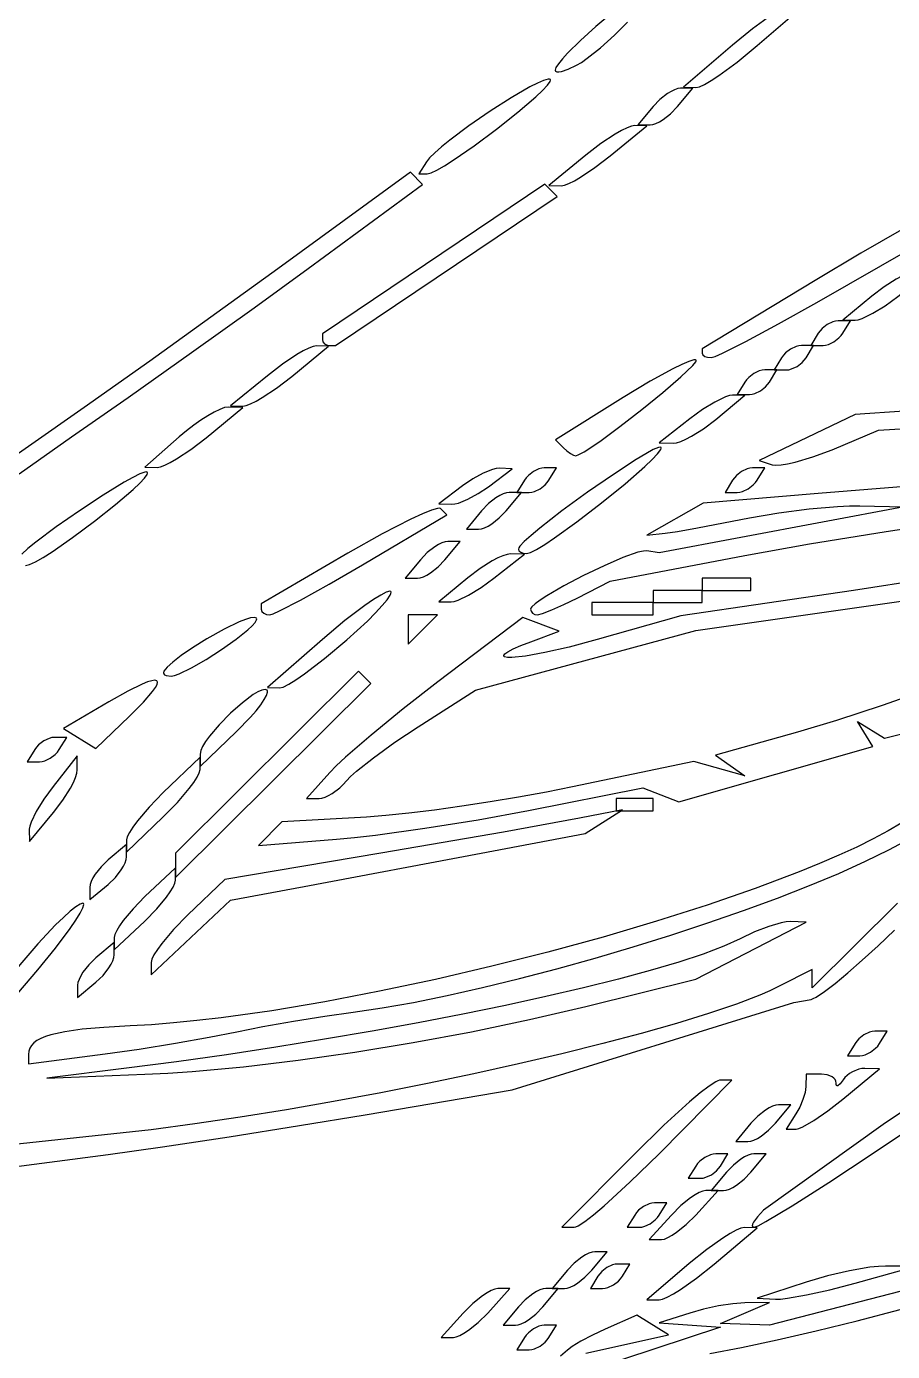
# Model space of a CAD drawing. Header units: millimetres. Extents: x 0.52 to 7.92, y 0.28 to 7.41.
# Drawn here: x 1.616 to 2.309, y 2.636 to 3.696 of the extents above; entities that cross this region are included whole.
import ezdxf

# ---------------------------------------------------------------- set-up
doc = ezdxf.new("R2010")
doc.units = ezdxf.units.MM
doc.header["$MEASUREMENT"] = 0

msp = doc.modelspace()

# ---------------------------------------------------------------- linework, layer by layer
at = {"flags": 128}
for points in [[(2.151961, 3.647573), (2.154731, 3.648218), (2.158862, 3.650153), (2.164153, 3.653242), (2.170404, 3.657344), (2.18498, 3.668044), (2.20098, 3.68115), (2.240196, 3.71495), (2.230392, 3.715172), (2.227622, 3.714527), (2.223491, 3.712592), (2.218199, 3.709504), (2.211949, 3.705401), (2.197373, 3.694701), (2.181373, 3.681595), (2.142157, 3.647795), (2.151961, 3.647573)], [(2.084545, 3.707163), (2.071831, 3.696444), (2.05959, 3.685342), (2.049172, 3.675039), (2.04507, 3.670557), (2.04193, 3.666717), (2.039922, 3.663668), (2.039216, 3.661558), (2.039566, 3.660665), (2.040569, 3.660197), (2.042156, 3.660138), (2.044256, 3.660472), (2.049711, 3.662255), (2.056373, 3.665422)], [(2.056373, 3.665422), (2.060304, 3.667798), (2.06491, 3.671018), (2.075471, 3.679418), (2.086715, 3.689484), (2.097297, 3.70008)], [(1.936833, 3.578431), (1.939867, 3.579227), (1.944535, 3.58148), (1.950576, 3.58499), (1.95773, 3.589558), (1.974332, 3.601067), (1.992257, 3.614406), (2.009418, 3.627977), (2.02373, 3.640179), (2.029166, 3.645267), (2.033107, 3.649413), (2.035293, 3.652417), (2.035647, 3.653428), (2.035463, 3.654079), (2.03474, 3.654397), (2.03358, 3.654372), (2.030061, 3.653371), (2.025132, 3.651229), (2.019022, 3.648095), (2.004165, 3.639457), (1.987306, 3.628665), (1.970263, 3.616926), (1.954852, 3.605449), (1.948327, 3.600186), (1.942891, 3.595441), (1.938772, 3.591365), (1.936196, 3.588108), (1.930215, 3.578431), (1.936833, 3.578431)], [(2.115246, 3.617647), (2.117465, 3.617947), (2.120016, 3.618807), (2.12281, 3.620167), (2.125755, 3.621967), (2.131742, 3.626643), (2.137255, 3.632353), (2.14946, 3.647059), (2.139656, 3.647059), (2.137437, 3.646759), (2.134886, 3.645898), (2.132092, 3.644538), (2.129147, 3.642739), (2.12316, 3.638063), (2.117647, 3.632353), (2.105442, 3.617647), (2.115246, 3.617647)], [(2.044118, 3.569029), (2.046687, 3.56946), (2.050245, 3.570813), (2.05463, 3.572991), (2.059681, 3.575896), (2.07114, 3.583496), (2.083333, 3.592833), (2.112745, 3.616942), (2.102941, 3.617246), (2.100371, 3.616815), (2.096814, 3.615461), (2.092429, 3.613283), (2.087377, 3.610379), (2.075919, 3.602778), (2.063725, 3.593441), (2.034314, 3.569333), (2.044118, 3.569029)], [(1.609943, 3.338353), (1.651961, 3.367945), (1.697254, 3.399506), (1.748103, 3.435458), (1.798285, 3.471375), (1.84158, 3.502832), (1.93316, 3.570108), (1.9235, 3.579768), (1.817142, 3.502386), (1.714668, 3.428696), (1.662203, 3.391463), (1.617647, 3.360191), (1.52451, 3.295378)], [(1.858219, 3.441176), (1.863497, 3.441176), (2.040867, 3.56044), (2.031063, 3.570244), (1.852941, 3.450475), (1.852941, 3.445826), (1.853358, 3.44402), (1.854492, 3.442542), (1.85617, 3.441543), (1.858219, 3.441176)], [(2.316669, 3.533806), (2.284123, 3.515001), (2.247549, 3.493232), (2.156863, 3.438494), (2.156863, 3.434933), (2.157443, 3.433557), (2.159023, 3.43244), (2.161361, 3.431698), (2.164216, 3.431445)], [(2.164216, 3.431445), (2.167267, 3.432359), (2.173155, 3.434949), (2.192059, 3.444435), (2.218157, 3.458456), (2.248677, 3.475563), (2.325786, 3.519608)], [(2.279412, 3.461328), (2.281881, 3.461698), (2.285152, 3.462799), (2.293536, 3.466884), (2.303435, 3.472957), (2.313725, 3.480392), (2.338235, 3.499564), (2.327067, 3.499782), (2.324351, 3.499432), (2.320904, 3.498345), (2.316866, 3.496599), (2.31238, 3.494272), (2.302621, 3.488188), (2.292753, 3.480718), (2.269608, 3.461437), (2.279412, 3.461328)], [(2.253745, 3.441176), (2.255838, 3.441377), (2.25803, 3.44195), (2.262449, 3.444056), (2.266482, 3.447174), (2.268191, 3.449011), (2.269608, 3.45098), (2.275667, 3.460784), (2.265863, 3.460784), (2.26377, 3.460584), (2.261578, 3.460011), (2.257159, 3.457904), (2.253126, 3.454787), (2.251417, 3.45295), (2.25, 3.45098), (2.243941, 3.441176), (2.253745, 3.441176)], [(1.789216, 3.392558), (1.791785, 3.392989), (1.795343, 3.394342), (1.799728, 3.39652), (1.804779, 3.399425), (1.816238, 3.407026), (1.828431, 3.416363), (1.857843, 3.440471), (1.848039, 3.440775), (1.84547, 3.440344), (1.841912, 3.438991), (1.837527, 3.436813), (1.832475, 3.433908), (1.821017, 3.426307), (1.808824, 3.416971), (1.779412, 3.392862), (1.789216, 3.392558)], [(2.224333, 3.421569), (2.226426, 3.421769), (2.228618, 3.422342), (2.233037, 3.424449), (2.23707, 3.427566), (2.238779, 3.429403), (2.240196, 3.431373), (2.246255, 3.441176), (2.236451, 3.441176), (2.234358, 3.440976), (2.232167, 3.440403), (2.227747, 3.438297), (2.223714, 3.435179), (2.222005, 3.433342), (2.220588, 3.431373), (2.214529, 3.421569), (2.224333, 3.421569)], [(2.05581, 3.352941), (2.058314, 3.35376), (2.062509, 3.356077), (2.07493, 3.364376), (2.090977, 3.376176), (2.108553, 3.389812), (2.125564, 3.403622), (2.139912, 3.415942), (2.149502, 3.425109), (2.151858, 3.427991), (2.152312, 3.428915), (2.152238, 3.429461), (2.151539, 3.429702), (2.150307, 3.429591), (2.146364, 3.428373), (2.140648, 3.425929), (2.133398, 3.422382), (2.115258, 3.412466), (2.093858, 3.399606), (2.039576, 3.365653), (2.045932, 3.359297), (2.048678, 3.356829), (2.051455, 3.354808), (2.053941, 3.353443), (2.05581, 3.352941)], [(2.194921, 3.401961), (2.197014, 3.402161), (2.199206, 3.402734), (2.203625, 3.404841), (2.207658, 3.407958), (2.209367, 3.409795), (2.210784, 3.411765), (2.216843, 3.421569), (2.20704, 3.421569), (2.204946, 3.421369), (2.202755, 3.420795), (2.198336, 3.418689), (2.194303, 3.415571), (2.192594, 3.413734), (2.191176, 3.411765), (2.185117, 3.401961), (2.194921, 3.401961)], [(2.133718, 3.362963), (2.136434, 3.363313), (2.139881, 3.3644), (2.143918, 3.366146), (2.148405, 3.368473), (2.158163, 3.374557), (2.168032, 3.382027), (2.191176, 3.401308), (2.181373, 3.401417), (2.178903, 3.401047), (2.175632, 3.399946), (2.167249, 3.395861), (2.157349, 3.389788), (2.147059, 3.382353), (2.122549, 3.363181), (2.133718, 3.362963)], [(1.720588, 3.343496), (1.723158, 3.343935), (1.726716, 3.345297), (1.731101, 3.347482), (1.736152, 3.350393), (1.74761, 3.358003), (1.759804, 3.367343), (1.789216, 3.391452), (1.777507, 3.391804), (1.774594, 3.391381), (1.770791, 3.390032), (1.766259, 3.387854), (1.761158, 3.384945), (1.755651, 3.381403), (1.749896, 3.377325), (1.744056, 3.372811), (1.738292, 3.367957), (1.710784, 3.343757), (1.720588, 3.343496)], [(2.318627, 3.388497), (2.279412, 3.386018), (2.20258, 3.34914), (2.213123, 3.345626), (2.216002, 3.345238), (2.22016, 3.345491), (2.2254, 3.346336), (2.231527, 3.347723), (2.245654, 3.351924), (2.260972, 3.357699), (2.298278, 3.373287), (2.612745, 3.392593)], [(2.016266, 3.27451), (2.019425, 3.27541), (2.024402, 3.277959), (2.030912, 3.281929), (2.038665, 3.287094), (2.056752, 3.3001), (2.076364, 3.31516), (2.095201, 3.330458), (2.110961, 3.344176), (2.116968, 3.349876), (2.121344, 3.3545), (2.1238, 3.35782), (2.124218, 3.358921), (2.124049, 3.359611), (2.123314, 3.359807), (2.122003, 3.359547), (2.117811, 3.357769), (2.111787, 3.3545), (2.104245, 3.349964), (2.085867, 3.337988), (2.06519, 3.323632), (2.044731, 3.308687), (2.027004, 3.294945), (2.01995, 3.289084), (2.014523, 3.284197), (2.011036, 3.280505), (2.010119, 3.279178), (2.009804, 3.278234), (2.010314, 3.276788), (2.011702, 3.275604), (2.013757, 3.274804), (2.016266, 3.27451)], [(1.95646, 3.314037), (1.958933, 3.314268), (1.961992, 3.315052), (1.969381, 3.318045), (1.977663, 3.322555), (1.985871, 3.32812), (2.004902, 3.342514), (1.994521, 3.342825), (1.992047, 3.342594), (1.988988, 3.341811), (1.981599, 3.338817), (1.973318, 3.334308), (1.965109, 3.328743), (1.946078, 3.314349), (1.95646, 3.314037)], [(2.018451, 3.323529), (2.020544, 3.32373), (2.022735, 3.324303), (2.027155, 3.326409), (2.031187, 3.329527), (2.032896, 3.331364), (2.034314, 3.333333), (2.040373, 3.343137), (2.030569, 3.343137), (2.028476, 3.342937), (2.026284, 3.342364), (2.021865, 3.340257), (2.017832, 3.33714), (2.016123, 3.335303), (2.014706, 3.333333), (2.008647, 3.323529), (2.018451, 3.323529)], [(2.501725, 3.343046), (2.25, 3.322647), (2.157848, 3.314943), (2.112745, 3.289216), (2.127451, 3.29081), (2.137328, 3.29227), (2.15335, 3.295067), (2.194966, 3.303065), (2.218266, 3.307131), (2.242668, 3.310323), (2.265278, 3.312319), (2.275007, 3.31277), (2.283201, 3.312802), (2.318627, 3.311879), (2.122549, 3.27508), (2.112745, 3.276754), (2.109892, 3.27662), (2.105594, 3.275592), (2.093565, 3.271303), (2.078456, 3.264784), (2.062064, 3.256934), (2.046185, 3.248651), (2.032618, 3.240835), (2.027263, 3.237382), (2.02316, 3.234382), (2.020533, 3.231949), (2.019844, 3.230979), (2.019608, 3.230193), (2.020033, 3.228367), (2.021191, 3.226872), (2.022904, 3.225861), (2.024997, 3.22549)], [(2.185117, 3.323529), (2.18721, 3.32373), (2.189402, 3.324303), (2.193821, 3.326409), (2.197854, 3.329527), (2.199563, 3.331364), (2.20098, 3.333333), (2.20704, 3.343137), (2.197236, 3.343137), (2.195143, 3.342937), (2.192951, 3.342364), (2.188532, 3.340257), (2.184499, 3.33714), (2.18279, 3.335303), (2.181373, 3.333333), (2.175313, 3.323529), (2.185117, 3.323529)], [(1.615196, 3.264949), (1.618391, 3.265799), (1.623156, 3.268065), (1.629236, 3.271554), (1.636379, 3.27607), (1.652837, 3.287407), (1.6705, 3.300522), (1.68734, 3.313859), (1.701329, 3.325863), (1.70662, 3.33088), (1.710437, 3.334979), (1.712527, 3.337968), (1.712845, 3.338985), (1.712636, 3.339651), (1.711921, 3.339885), (1.710683, 3.339718), (1.70678, 3.33828), (1.701215, 3.33553), (1.694274, 3.331664), (1.677408, 3.321354), (1.658472, 3.308902), (1.639757, 3.295859), (1.623554, 3.283774), (1.61711, 3.278577), (1.612153, 3.274201)], [(1.977991, 3.294118), (1.98021, 3.294418), (1.982761, 3.295278), (1.985555, 3.296638), (1.9885, 3.298437), (1.994488, 3.303114), (2, 3.308824), (2.012205, 3.323529), (2.002401, 3.323529), (2.000182, 3.323229), (1.997631, 3.322369), (1.994838, 3.321009), (1.991892, 3.31921), (1.985905, 3.314534), (1.980392, 3.308824), (1.968187, 3.294118), (1.977991, 3.294118)], [(1.810704, 3.22549), (1.813444, 3.226309), (1.818664, 3.228654), (1.835322, 3.237269), (1.858241, 3.25002), (1.884984, 3.265589), (1.952481, 3.305689), (1.947587, 3.310583), (1.946729, 3.310871), (1.945188, 3.310739), (1.940212, 3.309285), (1.932964, 3.306369), (1.923749, 3.302135), (1.900635, 3.290301), (1.873308, 3.274953), (1.803922, 3.234429), (1.803922, 3.22996), (1.804457, 3.228224), (1.805914, 3.226803), (1.808071, 3.225843), (1.810704, 3.22549)], [(2.024997, 3.22549), (2.029178, 3.226553), (2.036579, 3.229446), (2.046155, 3.233729), (2.056859, 3.238958), (2.083333, 3.252425), (2.191176, 3.273104), (2.24302, 3.282371), (2.304456, 3.292317), (2.367801, 3.301748)], [(1.928972, 3.254902), (1.93119, 3.255202), (1.933741, 3.256062), (1.936535, 3.257422), (1.939481, 3.259222), (1.945468, 3.263898), (1.95098, 3.269608), (1.963185, 3.284314), (1.953381, 3.284314), (1.951163, 3.284014), (1.948612, 3.283153), (1.945818, 3.281793), (1.942872, 3.279994), (1.936885, 3.275318), (1.931373, 3.269608), (1.919168, 3.254902), (1.928972, 3.254902)], [(1.955882, 3.235838), (1.958352, 3.236208), (1.961623, 3.237309), (1.970006, 3.241394), (1.979906, 3.247466), (1.990196, 3.254902), (2.014706, 3.274074), (2.003537, 3.274292), (2.000821, 3.273942), (1.997374, 3.272855), (1.993337, 3.271109), (1.98885, 3.268782), (1.979091, 3.262698), (1.969223, 3.255228), (1.946078, 3.235946), (1.955882, 3.235838)], [(2.336499, 3.25407), (2.278241, 3.245076), (2.139814, 3.224838), (2.073, 3.205731), (2.050483, 3.199708), (2.031114, 3.1953), (2.015585, 3.192529), (2.004587, 3.191419), (2.001005, 3.191493), (1.998814, 3.19199), (1.998268, 3.192398), (1.998103, 3.192913), (1.998957, 3.194266), (2.001463, 3.19605), (2.005708, 3.198268), (2.011777, 3.200924), (2.019758, 3.204019), (2.042362, 3.212381), (2.013338, 3.223519), (1.945395, 3.171904), (1.91754, 3.150212), (1.891923, 3.129303), (1.871387, 3.111559), (1.863913, 3.104618), (1.858775, 3.09936), (1.840098, 3.078431), (1.850221, 3.078431)], [(1.850221, 3.078431), (1.852495, 3.078721), (1.85508, 3.079549), (1.857886, 3.080859), (1.860824, 3.082593), (1.866738, 3.087098), (1.869534, 3.089753), (1.872102, 3.092599), (1.875399, 3.096041), (1.880283, 3.100407), (1.893864, 3.111193), (1.910958, 3.123533), (1.929675, 3.136003), (1.97549, 3.165239), (2.151961, 3.212916), (2.387255, 3.246485)], [(2.156863, 3.245098), (2.176471, 3.245098), (2.196078, 3.245098), (2.196078, 3.254902), (2.176471, 3.254902), (2.156863, 3.254902), (2.156863, 3.245098)], [(1.818627, 3.166986), (1.821497, 3.167724), (1.825915, 3.169942), (1.83166, 3.173482), (1.838511, 3.178187), (1.854645, 3.190458), (1.872549, 3.205491), (1.888905, 3.220555), (1.895491, 3.227151), (1.900827, 3.23291), (1.904773, 3.237673), (1.907188, 3.241279), (1.907778, 3.2426), (1.907932, 3.243571), (1.907633, 3.244174), (1.906863, 3.244387), (1.903993, 3.243624), (1.899575, 3.241388), (1.89383, 3.237837), (1.886979, 3.233128), (1.870845, 3.220872), (1.852941, 3.205882), (1.808824, 3.167252), (1.818627, 3.166986)], [(2.068627, 3.22549), (2.088235, 3.22549), (2.107843, 3.22549), (2.117647, 3.22549), (2.117647, 3.235294), (2.098039, 3.235294), (2.078431, 3.235294), (2.068627, 3.235294), (2.068627, 3.22549)], [(2.117647, 3.235294), (2.137255, 3.235294), (2.156863, 3.235294), (2.156863, 3.245098), (2.137255, 3.245098), (2.117647, 3.245098), (2.117647, 3.235294)], [(1.933333, 3.213725), (1.945098, 3.22549), (1.921569, 3.22549), (1.921569, 3.201961), (1.933333, 3.213725)], [(1.731686, 3.176471), (1.734482, 3.176938), (1.738263, 3.178264), (1.748105, 3.183032), (1.759861, 3.18986), (1.772179, 3.197832), (1.783708, 3.20603), (1.793098, 3.213539), (1.796567, 3.216749), (1.798995, 3.219443), (1.800213, 3.221506), (1.800315, 3.222266), (1.800051, 3.222825), (1.799371, 3.223213), (1.798355, 3.22337), (1.795399, 3.22303), (1.791346, 3.221871), (1.786358, 3.219964), (1.77423, 3.214172), (1.76032, 3.206201), (1.748982, 3.199018), (1.739911, 3.192878), (1.733083, 3.187755), (1.728471, 3.183623), (1.726051, 3.180454), (1.725655, 3.179223), (1.725797, 3.178224), (1.726474, 3.177452), (1.727684, 3.176904), (1.731686, 3.176471)], [(1.698328, 3.144312), (1.709584, 3.155586), (1.716969, 3.164098), (1.719221, 3.167311), (1.720518, 3.169824), (1.720863, 3.171635), (1.720262, 3.17274), (1.718718, 3.173138), (1.716235, 3.172824), (1.712818, 3.171797), (1.708471, 3.170053), (1.697001, 3.164403), (1.68186, 3.155851), (1.645562, 3.134435), (1.67137, 3.118485), (1.698328, 3.144312)], [(1.813431, 3.092845), (1.891568, 3.170523), (1.881779, 3.180312), (1.735294, 3.034804), (1.735294, 3.015166), (1.813431, 3.092845)], [(1.784211, 3.132255), (1.79521, 3.14354), (1.79974, 3.148756), (1.80349, 3.153508), (1.80636, 3.157661), (1.808249, 3.161079), (1.809056, 3.163629), (1.809023, 3.164535), (1.808683, 3.165174), (1.807959, 3.165632), (1.807012, 3.165805), (1.804514, 3.165355), (1.801317, 3.163945), (1.797549, 3.161698), (1.788822, 3.155185), (1.779366, 3.146796), (1.770212, 3.137513), (1.762395, 3.128316), (1.759311, 3.124056), (1.756947, 3.120186), (1.755435, 3.116827), (1.754902, 3.114104), (1.754902, 3.104175), (1.784211, 3.132255)], [(2.338219, 3.165992), (2.30104, 3.153013), (2.264572, 3.141064), (2.233348, 3.131679), (2.167675, 3.113279), (2.191176, 3.096755), (2.150433, 3.108093), (2.053158, 3.087769), (2.032236, 3.083608), (2.010047, 3.079573), (1.987267, 3.075765), (1.964574, 3.072281), (1.942644, 3.069223), (1.922153, 3.066687), (1.903778, 3.064775), (1.888196, 3.063585), (1.820509, 3.059725), (1.801654, 3.040869), (1.864062, 3.045897)], [(1.864062, 3.045897), (1.878466, 3.047275), (1.895514, 3.049272), (1.935014, 3.054746), (1.977515, 3.061561), (2.017964, 3.068962), (2.109458, 3.087), (2.138192, 3.075974), (2.29367, 3.120244), (2.281284, 3.140284), (2.30302, 3.126851), (2.352806, 3.139347)], [(1.626294, 3.107843), (1.628387, 3.108043), (1.630579, 3.108617), (1.634998, 3.110723), (1.639031, 3.11384), (1.64074, 3.115678), (1.642157, 3.117647), (1.648216, 3.127451), (1.638412, 3.127451), (1.636319, 3.127251), (1.634127, 3.126677), (1.629708, 3.124571), (1.625675, 3.121454), (1.623966, 3.119616), (1.622549, 3.117647), (1.61649, 3.107843), (1.626294, 3.107843)], [(1.637581, 3.067263), (1.645051, 3.077131), (1.651135, 3.08689), (1.653462, 3.091376), (1.655208, 3.095413), (1.656295, 3.09886), (1.656645, 3.101576), (1.656427, 3.112745), (1.637255, 3.088235), (1.629819, 3.077945), (1.623747, 3.068045), (1.619662, 3.059662), (1.618561, 3.056391), (1.618191, 3.053922), (1.618299, 3.044118), (1.637581, 3.067263)], [(1.72549, 3.063725), (1.73691, 3.07544), (1.746262, 3.086506), (1.749861, 3.091407), (1.752581, 3.095678), (1.754302, 3.099163), (1.754902, 3.101708), (1.754902, 3.111512), (1.72549, 3.083333), (1.71407, 3.071619), (1.704718, 3.060553), (1.701119, 3.055652), (1.698399, 3.051381), (1.696679, 3.047896), (1.696078, 3.045351), (1.696078, 3.035547), (1.72549, 3.063725)], [(2.088235, 3.068627), (2.107843, 3.068627), (2.117647, 3.068627), (2.117647, 3.078431), (2.098039, 3.078431), (2.088235, 3.078431), (2.088235, 3.068627)], [(1.678922, 2.874081), (1.706194, 2.87798), (1.735156, 2.882614), (1.762349, 2.887403), (1.784314, 2.891766), (1.805312, 2.895975), (1.829871, 2.900344), (1.854936, 2.904357), (1.877451, 2.907497), (1.900625, 2.910847), (1.925866, 2.915314), (1.952834, 2.920795), (1.981191, 2.927187), (2.010597, 2.934387), (2.040713, 2.942292), (2.071201, 2.950801), (2.101721, 2.959809), (2.131935, 2.969214), (2.161503, 2.978914), (2.190087, 2.988805), (2.217347, 2.998785), (2.242945, 3.008751), (2.266541, 3.018601), (2.287796, 3.02823), (2.306373, 3.037538), (2.372549, 3.072754)], [(1.747549, 2.967298), (1.779412, 2.997266), (1.838235, 3.008152), (1.980142, 3.034773), (2.063224, 3.050508), (2.093137, 3.06948), (2.058824, 3.062672), (1.997912, 3.051677), (1.89965, 3.034802), (1.774789, 3.01374), (1.745238, 2.985428), (1.733763, 2.973654), (1.724367, 2.962527), (1.720751, 2.957597), (1.718018, 2.953298), (1.716289, 2.949788), (1.715686, 2.947223), (1.715686, 2.93733), (1.747549, 2.967298)], [(2.316828, 3.058993), (2.30603, 3.052649), (2.293986, 3.046204), (2.280764, 3.039676), (2.266436, 3.033082), (2.25107, 3.026442), (2.234737, 3.019773), (2.199446, 3.006423), (2.161121, 2.99318), (2.120321, 2.980191), (2.077603, 2.967601), (2.033526, 2.955558), (1.988646, 2.944209), (1.943523, 2.933699), (1.898714, 2.924177), (1.854777, 2.915788), (1.812271, 2.908679), (1.771752, 2.902998), (1.752413, 2.900738), (1.73378, 2.89889), (1.715923, 2.897472), (1.698911, 2.896503), (1.677988, 2.895332), (1.6606, 2.893807), (1.646517, 2.891863), (1.635511, 2.889435), (1.631089, 2.88802), (1.627351, 2.886459), (1.624266, 2.884745), (1.621807, 2.88287), (1.619944, 2.880825), (1.618649, 2.878603), (1.617893, 2.876195), (1.617647, 2.873593), (1.617647, 2.86599), (1.678922, 2.874081)], [(1.681373, 3.009804), (1.687083, 3.015316), (1.691759, 3.021303), (1.693558, 3.024249), (1.694918, 3.027043), (1.695778, 3.029594), (1.696078, 3.031813), (1.696078, 3.041617), (1.681373, 3.029412), (1.675663, 3.023899), (1.670987, 3.017912), (1.669187, 3.014966), (1.667827, 3.012173), (1.666967, 3.009622), (1.666667, 3.007403), (1.666667, 2.997599), (1.681373, 3.009804)], [(1.710784, 2.980392), (1.720301, 2.990106), (1.728094, 2.999534), (1.731093, 3.003804), (1.73336, 3.007598), (1.734794, 3.010782), (1.735294, 3.013222), (1.735294, 3.023026), (1.710784, 3), (1.701268, 2.990286), (1.693474, 2.980858), (1.690475, 2.976588), (1.688208, 2.972794), (1.686775, 2.96961), (1.686275, 2.96717), (1.686275, 2.957366), (1.710784, 2.980392)], [(1.625, 2.941383), (1.639275, 2.958792), (1.650965, 2.974444), (1.655464, 2.981075), (1.658864, 2.986624), (1.661014, 2.990876), (1.661765, 2.993617), (1.661574, 2.994352), (1.661014, 2.994651), (1.658864, 2.994011), (1.655464, 2.991824), (1.650965, 2.98822), (1.645519, 2.983327), (1.639275, 2.977275), (1.625, 2.962206), (1.610725, 2.945495), (1.604481, 2.937517), (1.599035, 2.930076), (1.594536, 2.923387), (1.591136, 2.917664), (1.588986, 2.913121), (1.588235, 2.909972), (1.588235, 2.898431), (1.625, 2.941383)], [(2.313447, 2.994822), (2.245098, 2.926996), (2.245098, 2.94168), (2.218137, 2.927948), (2.2112, 2.92462), (2.20324, 2.92117), (2.184434, 2.913952), (2.162084, 2.906376), (2.136557, 2.898527), (2.10822, 2.890488), (2.077438, 2.882342), (2.044576, 2.874173), (2.010003, 2.866064), (1.974082, 2.858099), (1.937181, 2.850361), (1.899666, 2.842934), (1.861902, 2.835901), (1.824257, 2.829346), (1.787095, 2.823351), (1.750782, 2.818002), (1.715686, 2.81338), (1.596299, 2.800362)], [(1.593137, 2.781966), (1.681373, 2.793671), (1.724916, 2.799788), (1.778248, 2.80779), (1.834612, 2.81664), (1.887255, 2.8253), (2.004902, 2.845223), (2.230392, 2.915144), (2.244209, 2.917718), (2.245963, 2.918324), (2.248347, 2.919588), (2.254843, 2.923947), (2.263366, 2.930513), (2.273586, 2.939004), (2.285171, 2.949138), (2.29779, 2.960631), (2.311115, 2.973202)], [(1.710784, 2.857716), (1.729236, 2.858639), (1.748611, 2.85996), (1.789751, 2.863736), (1.833448, 2.868928), (1.878942, 2.87542), (1.925475, 2.883094), (1.972289, 2.891834), (2.018625, 2.901524), (2.063725, 2.912045), (2.151961, 2.933788), (2.240196, 2.979479), (2.227454, 2.979936), (2.224337, 2.979739), (2.220352, 2.978999), (2.210433, 2.97611), (2.199013, 2.971717), (2.187404, 2.96627), (2.174381, 2.960305), (2.157891, 2.954037), (2.138172, 2.947516), (2.115462, 2.940793), (2.089997, 2.933917), (2.062016, 2.92694), (2.031757, 2.919909), (1.999456, 2.912878), (1.965351, 2.905894), (1.929681, 2.899008), (1.892682, 2.892271), (1.854592, 2.885733), (1.815649, 2.879444), (1.776091, 2.873453), (1.736155, 2.867812), (1.696078, 2.862569), (1.632353, 2.854576), (1.710784, 2.857716)], [(1.671569, 2.931373), (1.677279, 2.936885), (1.681955, 2.942872), (1.683754, 2.945818), (1.685114, 2.948612), (1.685974, 2.951163), (1.686275, 2.953381), (1.686275, 2.963185), (1.671569, 2.95098), (1.665859, 2.945468), (1.661183, 2.939481), (1.659383, 2.936535), (1.658023, 2.933741), (1.657163, 2.93119), (1.656863, 2.928972), (1.656863, 2.919168), (1.671569, 2.931373)], [(2.283157, 2.872549), (2.28525, 2.872749), (2.287441, 2.873323), (2.29186, 2.875429), (2.295893, 2.878546), (2.297602, 2.880384), (2.29902, 2.882353), (2.305079, 2.892157), (2.295275, 2.892157), (2.293182, 2.891957), (2.29099, 2.891383), (2.286571, 2.889277), (2.282538, 2.88616), (2.280829, 2.884322), (2.279412, 2.882353), (2.273353, 2.872549), (2.283157, 2.872549)], [(2.232265, 2.813774), (2.234458, 2.814276), (2.237665, 2.815695), (2.246506, 2.82089), (2.257562, 2.828567), (2.269608, 2.837931), (2.29902, 2.86204), (2.287343, 2.862393), (2.284877, 2.862269), (2.282344, 2.861776), (2.277364, 2.859838), (2.275061, 2.858467), (2.27298, 2.856878), (2.271191, 2.85511), (2.269768, 2.8532), (2.26751, 2.850054), (2.265724, 2.848543), (2.265065, 2.848426), (2.26459, 2.848748), (2.264324, 2.849519), (2.264287, 2.850749), (2.264121, 2.852174), (2.263483, 2.853503), (2.262421, 2.854708), (2.260983, 2.855759), (2.259219, 2.856627), (2.257176, 2.857283), (2.252451, 2.857843), (2.240196, 2.857843), (2.240046, 2.848039), (2.239374, 2.843266), (2.237654, 2.837515), (2.235148, 2.831512), (2.232114, 2.82598), (2.224333, 2.813725), (2.232265, 2.813774)], [(2.054535, 2.735294), (2.055836, 2.735599), (2.057693, 2.736495), (2.062935, 2.739936), (2.069983, 2.745376), (2.078558, 2.752574), (2.099174, 2.771278), (2.122549, 2.794118), (2.180759, 2.852941), (2.170955, 2.852941), (2.169654, 2.852636), (2.167797, 2.851741), (2.162555, 2.8483), (2.155507, 2.84286), (2.146932, 2.835662), (2.126317, 2.816958), (2.102941, 2.794118), (2.044731, 2.735294), (2.054535, 2.735294)], [(2.351369, 2.850611), (2.301849, 2.817665), (2.206232, 2.749037), (2.201186, 2.743701), (2.198057, 2.739331), (2.19729, 2.73765), (2.197098, 2.736379), (2.19751, 2.735575), (2.19856, 2.735294)], [(2.19856, 2.735294), (2.201696, 2.736492), (2.208091, 2.739926), (2.229101, 2.752537), (2.258486, 2.771202), (2.293143, 2.793994), (2.381043, 2.852695)], [(2.193678, 2.803922), (2.195896, 2.804222), (2.198447, 2.805082), (2.201241, 2.806442), (2.204187, 2.808241), (2.210174, 2.812917), (2.215686, 2.818627), (2.227891, 2.833333), (2.218087, 2.833333), (2.215869, 2.833033), (2.213317, 2.832173), (2.210524, 2.830813), (2.207578, 2.829013), (2.201591, 2.824337), (2.196078, 2.818627), (2.183874, 2.803922), (2.193678, 2.803922)], [(2.155706, 2.77451), (2.157799, 2.77471), (2.15999, 2.775283), (2.164409, 2.77739), (2.168442, 2.780507), (2.170151, 2.782344), (2.171569, 2.784314), (2.177628, 2.794118), (2.167824, 2.794118), (2.165731, 2.793918), (2.163539, 2.793344), (2.15912, 2.791238), (2.155087, 2.78812), (2.153378, 2.786283), (2.151961, 2.784314), (2.145902, 2.77451), (2.155706, 2.77451)], [(2.17407, 2.764706), (2.176288, 2.765006), (2.178839, 2.765866), (2.181633, 2.767226), (2.184579, 2.769026), (2.190566, 2.773702), (2.196078, 2.779412), (2.208283, 2.794118), (2.198479, 2.794118), (2.196261, 2.793817), (2.19371, 2.792957), (2.190916, 2.791597), (2.18797, 2.789798), (2.181983, 2.785122), (2.176471, 2.779412), (2.164266, 2.764706), (2.17407, 2.764706)], [(2.124412, 2.72549), (2.126744, 2.72589), (2.129619, 2.727037), (2.132925, 2.728851), (2.136549, 2.73125), (2.144297, 2.737485), (2.151961, 2.745098), (2.169706, 2.764706), (2.159902, 2.764706), (2.15757, 2.764306), (2.154695, 2.763159), (2.151389, 2.761345), (2.147765, 2.758946), (2.140017, 2.752711), (2.132353, 2.745098), (2.114608, 2.72549), (2.124412, 2.72549)], [(2.106686, 2.735294), (2.108779, 2.735494), (2.110971, 2.736068), (2.11539, 2.738174), (2.119423, 2.741291), (2.121132, 2.743129), (2.122549, 2.745098), (2.128608, 2.754902), (2.118804, 2.754902), (2.116711, 2.754702), (2.114519, 2.754128), (2.1101, 2.752022), (2.106067, 2.748905), (2.104358, 2.747067), (2.102941, 2.745098), (2.096882, 2.735294), (2.106686, 2.735294)], [(2.122549, 2.677133), (2.125219, 2.677695), (2.129063, 2.67936), (2.133902, 2.682008), (2.139553, 2.685522), (2.15257, 2.694678), (2.166667, 2.705882), (2.20098, 2.734767), (2.190806, 2.73503), (2.18807, 2.734491), (2.184177, 2.732843), (2.17931, 2.730205), (2.17365, 2.726694), (2.160671, 2.717525), (2.146688, 2.706281), (2.112745, 2.677267), (2.122549, 2.677133)], [(2.046619, 2.686275), (2.048837, 2.686575), (2.051388, 2.687435), (2.054182, 2.688795), (2.057128, 2.690594), (2.063115, 2.69527), (2.068627, 2.70098), (2.080832, 2.715686), (2.071028, 2.715686), (2.06881, 2.715386), (2.066259, 2.714526), (2.063465, 2.713166), (2.060519, 2.711366), (2.054532, 2.70669), (2.04902, 2.70098), (2.036815, 2.686275), (2.046619, 2.686275)], [(2.077274, 2.686275), (2.079367, 2.686475), (2.081559, 2.687048), (2.085978, 2.689154), (2.090011, 2.692272), (2.09172, 2.694109), (2.093137, 2.696078), (2.099196, 2.705882), (2.089392, 2.705882), (2.087299, 2.705682), (2.085108, 2.705109), (2.080689, 2.703002), (2.076656, 2.699885), (2.074947, 2.698048), (2.073529, 2.696078), (2.06747, 2.686275), (2.077274, 2.686275)], [(2.215686, 2.677688), (2.219641, 2.677798), (2.225264, 2.678438), (2.240472, 2.681102), (2.259218, 2.685259), (2.279412, 2.690489), (2.328431, 2.704129), (2.303922, 2.704252), (2.298198, 2.704013), (2.291311, 2.70328), (2.275092, 2.700543), (2.257357, 2.69646), (2.240196, 2.691451), (2.20098, 2.678527), (2.215686, 2.677688)], [(1.957745, 2.647059), (1.960077, 2.647459), (1.962952, 2.648606), (1.966258, 2.650419), (1.969882, 2.652819), (1.977631, 2.659053), (1.985294, 2.666667), (2.003039, 2.686275), (1.993235, 2.686275), (1.990903, 2.685874), (1.988028, 2.684727), (1.984722, 2.682914), (1.981098, 2.680515), (1.97335, 2.67428), (1.965686, 2.666667), (1.947941, 2.647059), (1.957745, 2.647059)], [(2.007403, 2.656863), (2.009622, 2.657163), (2.012173, 2.658023), (2.014966, 2.659383), (2.017912, 2.661183), (2.023899, 2.665859), (2.029412, 2.671569), (2.041617, 2.686275), (2.031813, 2.686275), (2.029594, 2.685974), (2.027043, 2.685114), (2.024249, 2.683754), (2.021303, 2.681955), (2.015316, 2.677279), (2.009804, 2.671569), (1.997599, 2.656863), (2.007403, 2.656863)], [(2.323529, 2.685954), (2.210784, 2.656916), (2.171569, 2.658241), (2.210784, 2.675092), (2.191176, 2.674804), (2.181629, 2.674073), (2.170129, 2.672295), (2.158123, 2.669737), (2.147059, 2.666667), (2.122549, 2.658817), (2.171569, 2.655356), (2.093137, 2.629507)], [(2.063725, 2.63448), (2.130062, 2.64919), (2.104747, 2.664836), (2.079334, 2.653696), (2.06908, 2.648917), (2.059947, 2.64414), (2.052928, 2.639918), (2.04902, 2.636807), (2.043442, 2.632075)], [(2.163057, 2.634216), (2.188592, 2.639093), (2.217172, 2.6452), (2.248226, 2.652384), (2.28118, 2.660493), (2.31546, 2.669375)], [(2.018451, 2.637255), (2.020544, 2.637455), (2.022735, 2.638028), (2.027155, 2.640135), (2.031187, 2.643252), (2.032896, 2.645089), (2.034314, 2.647059), (2.040373, 2.656863), (2.030569, 2.656863), (2.028476, 2.656663), (2.026284, 2.656089), (2.021865, 2.653983), (2.017832, 2.650866), (2.016123, 2.649028), (2.014706, 2.647059), (2.008647, 2.637255), (2.018451, 2.637255)]]:
    msp.add_lwpolyline(points, dxfattribs=at)

doc.saveas('drawing.dxf')
